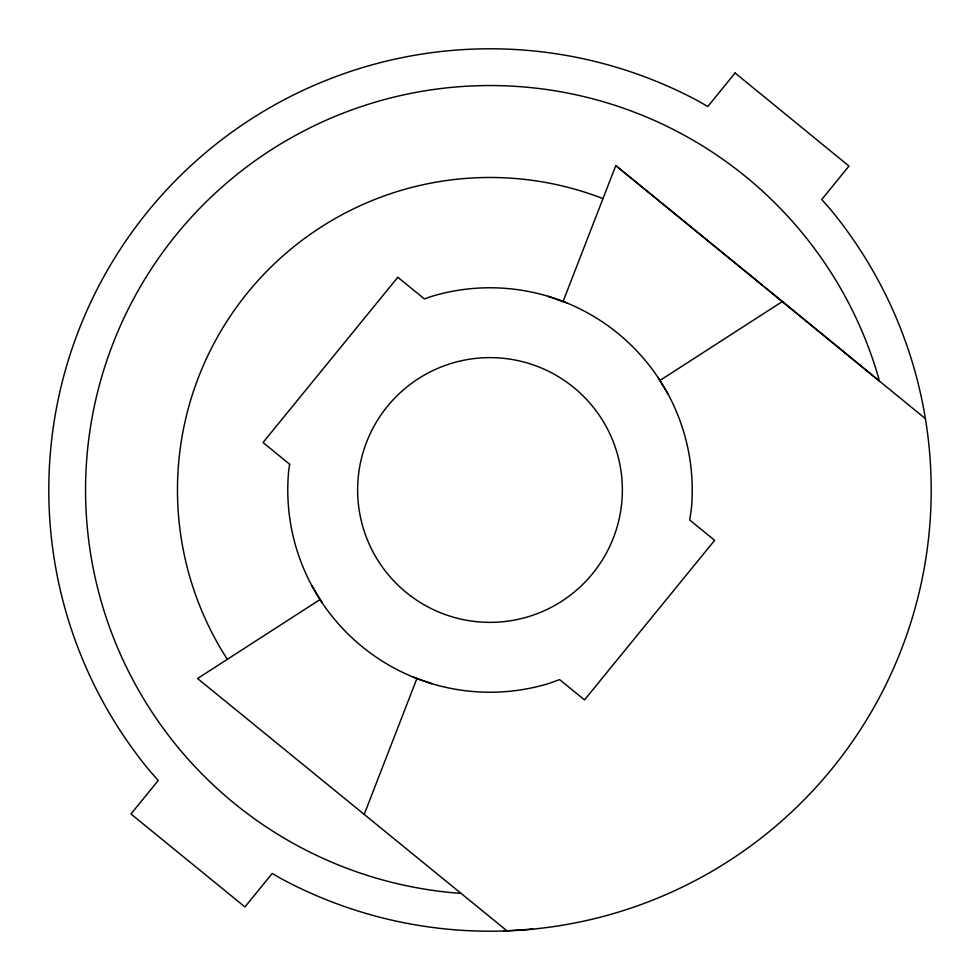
<?xml version="1.0" encoding="UTF-8"?>
<svg xmlns="http://www.w3.org/2000/svg" width="980" height="980" viewBox="0 0 980 980"><rect width="100%" height="100%" fill="white"/><g stroke="black" fill="none" stroke-linecap="round" stroke-linejoin="round"><path stroke-width="1.47" d="M364.205 814.405L416.953 678.405M563.047 301.595L615.795 165.596L762.354 285.094M320.154 599.478L197.556 678.515L506.954 930.804M659.846 380.522L782.444 301.485L879.366 381.024L878.288 376.81A404.446 404.446 0 0 0 424.438 90.895A404.446 404.446 0 0 0 85.909 506.979A404.446 404.446 0 0 0 458.138 893.197L460.98 893.319M503.892 931L532.704 929.15M548.09 296.303L566.795 302.93M413.205 677.07L431.911 683.697M764.719 287.03L782.444 301.485M615.795 165.596L925.414 418.668M657.788 377.116L668.042 394.107M311.959 585.893L322.212 602.884M227.311 659.332A312.534 312.534 0 0 1 602.982 198.609M289.639 464.214L288.684 470.817A202.223 202.223 0 0 0 549.315 683.33L559.617 679.606L584.521 699.904L714.641 540.335L689.736 520.025L691.317 509.184A202.223 202.223 0 0 0 430.685 296.671L424.413 298.937L397.807 277.242L263.044 442.519L289.639 464.214M735.086 72.986L707.793 106.538L698.471 101.136A441.221 441.221 0 0 0 148.593 769.484L158.233 780.509L130.953 813.976L244.939 906.917L272.207 873.462L281.529 878.864A441.221 441.221 0 0 0 831.408 210.516L821.767 199.491L848.962 166.061L735.086 72.986M410.963 596.171A132.361 132.361 0 0 0 621.467 505.362A132.361 132.361 0 0 0 437.57 368.455A132.361 132.361 0 0 0 410.963 596.171"/></g></svg>
